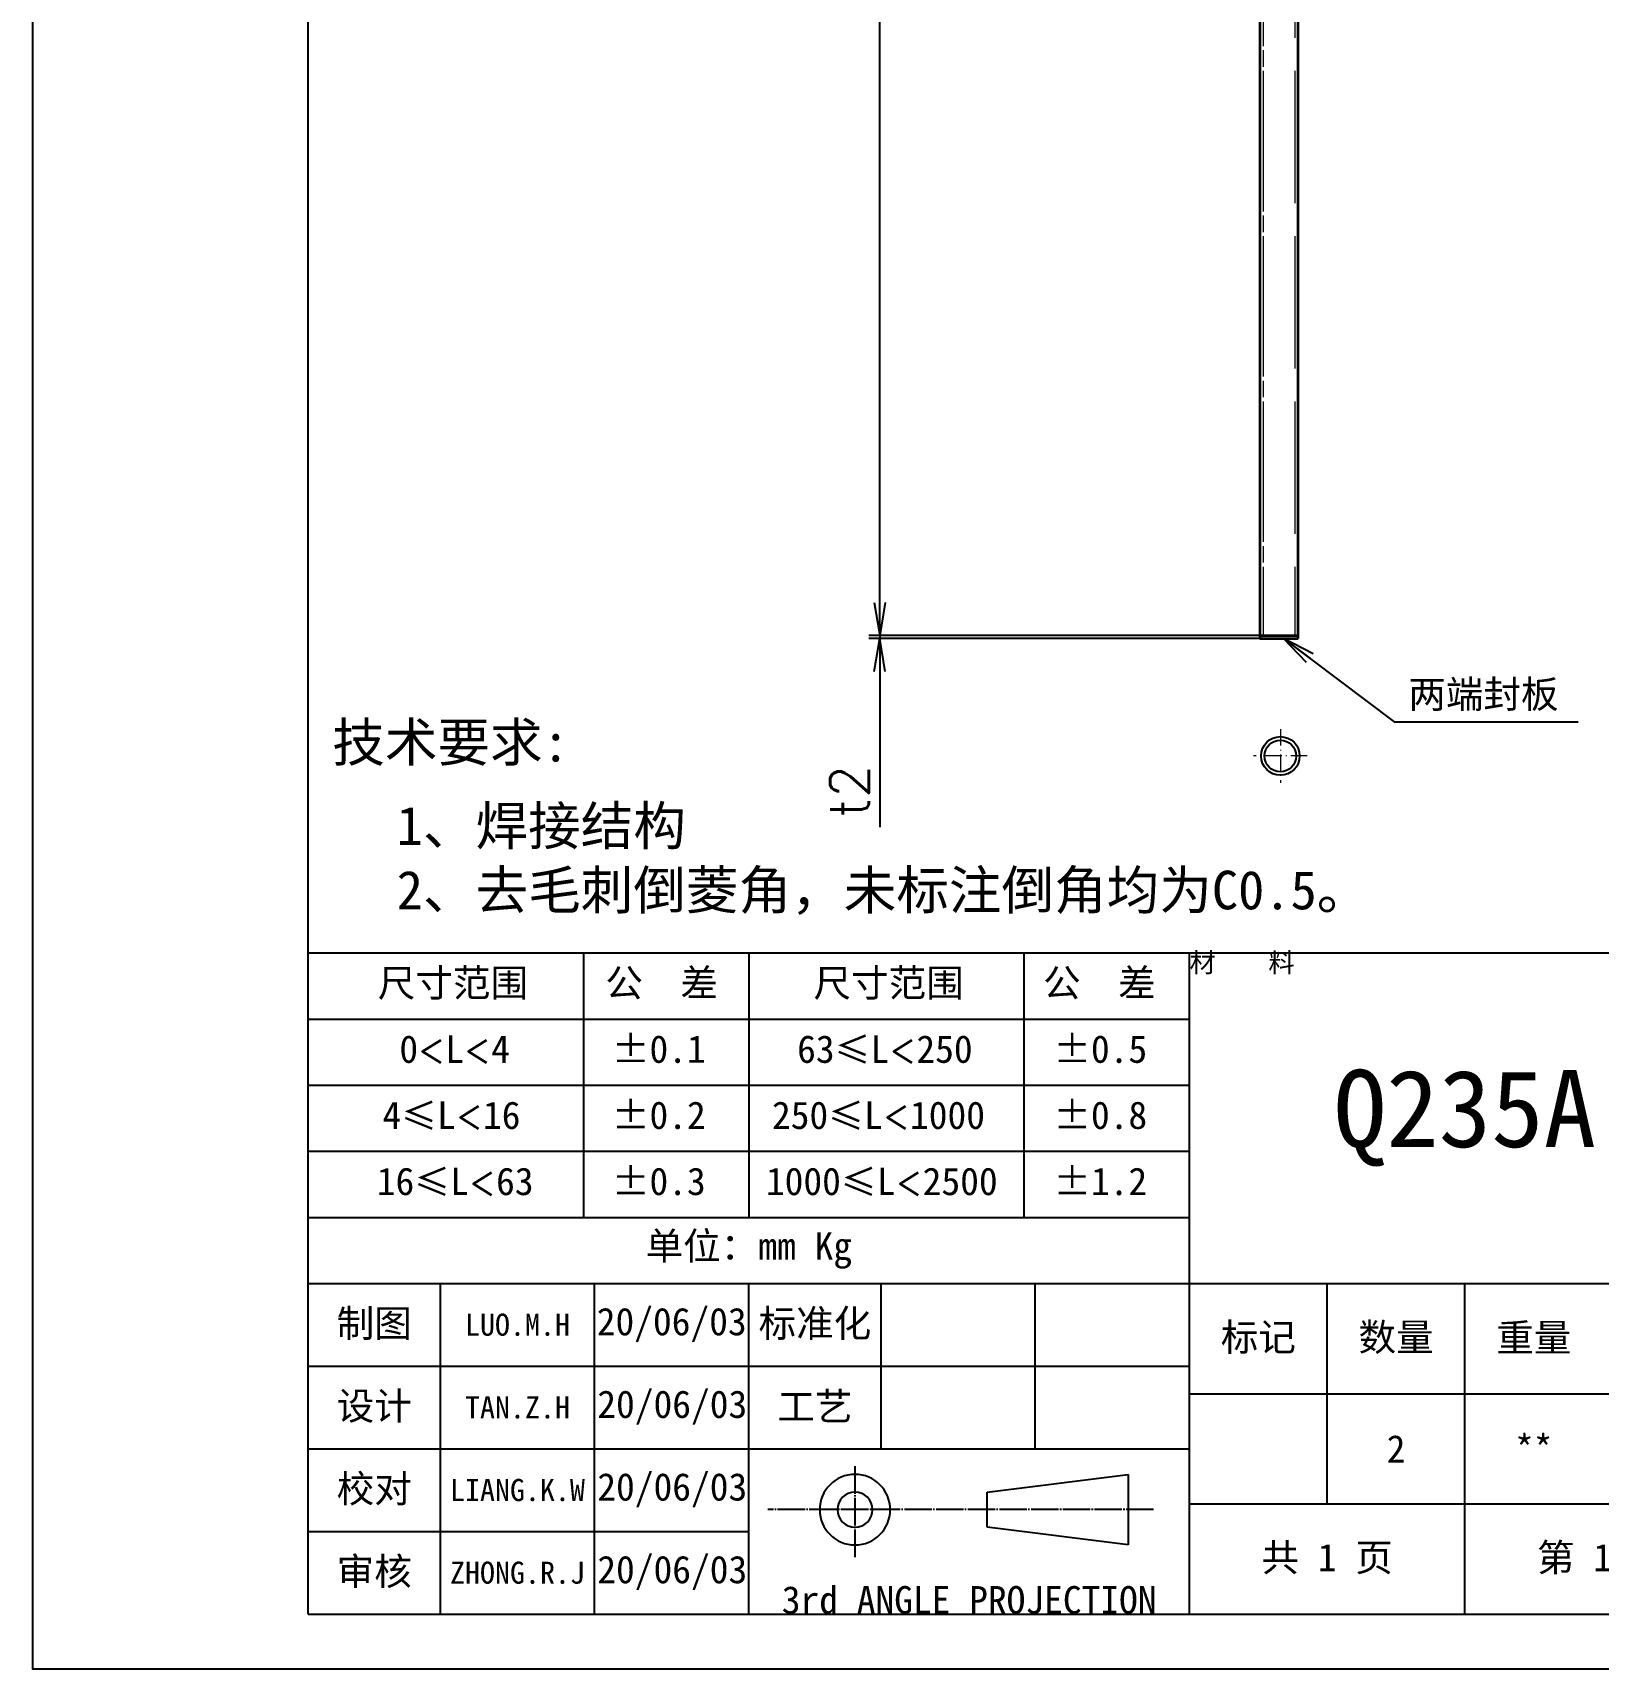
# Model space of a CAD drawing. Header units: millimetres. Extents: x -73083 to 81340, y -6859 to 6812.
# Drawn here: x 54574 to 55710, y -6850 to -5662 of the extents above; entities that cross this region are included whole.
import ezdxf

# ---------------------------------------------------------------- set-up
doc = ezdxf.new("R2010")
doc.units = ezdxf.units.MM
for name, pattern in [('AM_ISO02W050', [7.5, 6, -1.5]), ('AM_ISO08W050', [18, 12, -1.5, 3, -1.5]), ('CENTER-HOKUTO', [23, 20, -1, 1, -1]), ('DASHDOT', [18.5, 12, -3, 0.5, -3]), ('DASHED', [15, 12, -3])]:
    doc.linetypes.add(name, pattern=pattern)
for name, color, linetype in [('A4', 7, 'Continuous'), ('title_frame', 7, 'Continuous'), ('word_dim', 253, 'Continuous')]:
    doc.layers.add(name, color=color, linetype=linetype)
for name, color, linetype, lineweight in [('AM_7', 2, 'AM_ISO08W050', 25), ('AM_HID', 1, 'AM_ISO02W050', 25), ('SOLID LINE', 7, 'Continuous', 30)]:
    doc.layers.add(name, color=color, linetype=linetype, lineweight=lineweight)
doc.styles.get("Standard").update_dxf_attribs({"font": 'romans.shx', "bigfont": 'bigfont.shx'})
doc.dimstyles.new('1-8', dxfattribs={"dimscale": 8, "dimtxt": 3.5, "dimasz": 3, "dimexe": 1, "dimexo": 0, "dimgap": 1, "dimtad": 3, "dimdsep": 46, "dimtxsty": 'Standard', "dimblk1": 'OPEN', "dimblk2": 'OPEN', "dimsah": 1, "dimcen": 0, "dimclrd": 256, "dimclre": 256, "dimclrt": 3, "dimadec": 0, "dimazin": 0, "dimtfac": 1, "dimtmove": 0, "dimatfit": 3, "dimfxl": 0, "dimtolj": 1, "dimtzin": 0, "dimarcsym": 0})
doc.dimstyles.new('RS-1-8$7', dxfattribs={"dimscale": 8, "dimtxt": 3.5, "dimasz": 3, "dimexe": 1, "dimexo": 0, "dimgap": 1, "dimtad": 1, "dimdsep": 46, "dimtxsty": 'Standard', "dimblk1": 'OPEN', "dimblk2": 'OPEN', "dimsah": 1, "dimcen": 0, "dimclrd": 256, "dimclre": 256, "dimclrt": 3, "dimazin": 2, "dimtfac": 1, "dimtmove": 0, "dimatfit": 3, "dimldrblk": 'OPEN', "dimfxl": 0, "dimtolj": 1, "dimlwd": 25, "dimlwe": 25, "dimarcsym": 0})

# ---------------------------------------------------------------- blocks, each defined once
blk = doc.blocks.new('_Open')
at = {"color": 0, "lineweight": -2}
for p, q in [((-1, 0.167), (0, 0)), ((-1, -0.167), (0, 0)), ((0, 0), (-1, 0))]:
    blk.add_line(p, q, dxfattribs=at)
blk = doc.blocks.new('*D637')
at = {"layer": 'DEFPOINTS', "color": 0, "linetype": 'Continuous'}
for p in [(55188.6, -4849.9), (55464.5, -4849.9), (55464.5, -6099.9)]:
    blk.add_point(p, dxfattribs=at)
at = {"layer": 'word_dim', "linetype": 'Continuous', "lineweight": -2}
for p, q in [((55464.5, -4849.9), (55180.6, -4849.9)), ((55188.6, -6075.9), (55188.6, -4873.9)), ((55464.5, -6099.9), (55180.6, -6099.9))]:
    blk.add_line(p, q, dxfattribs=at)
at = {"layer": 'word_dim', "linetype": 'Continuous', "lineweight": -2, "xscale": 24, "yscale": 24, "zscale": 24}
for p, rotation in [((55188.6, -4849.9), 90), ((55188.6, -6099.9), 270)]:
    blk.add_blockref('_Open', p, dxfattribs=dict(at, rotation=rotation))
at = {"layer": 'word_dim', "color": 3, "linetype": 'Continuous', "insert": (55166.6, -5474.9), "char_height": 28, "attachment_point": 5, "rotation": 90}
blk.add_mtext('\\A1;1250', dxfattribs=at)
blk = doc.blocks.new('*D639')
at = {"layer": 'DEFPOINTS', "color": 0, "linetype": 'Continuous'}
for p in [(55188.6, -6099.9), (55464.6, -6099.9), (55464.6, -6101.9)]:
    blk.add_point(p, dxfattribs=at)
at = {"layer": 'word_dim', "linetype": 'Continuous', "lineweight": -2}
for p, q in [((55188.6, -6075.9), (55188.6, -6051.9)), ((55464.6, -6099.9), (55180.6, -6099.9)), ((55464.6, -6101.9), (55180.6, -6101.9)), ((55188.6, -6099.9), (55188.6, -6101.9)), ((55188.6, -6125.9), (55188.6, -6238.9))]:
    blk.add_line(p, q, dxfattribs=at)
at = {"layer": 'word_dim', "linetype": 'Continuous', "lineweight": -2, "xscale": 24, "yscale": 24, "zscale": 24}
for p, rotation in [((55188.6, -6099.9), 270), ((55188.6, -6101.9), 90)]:
    blk.add_blockref('_Open', p, dxfattribs=dict(at, rotation=rotation))
at = {"layer": 'word_dim', "color": 3, "linetype": 'Continuous', "insert": (55166.6, -6212.9), "char_height": 28, "attachment_point": 5, "rotation": 90}
blk.add_mtext('\\A1;t2', dxfattribs=at)

msp = doc.modelspace()

# ---------------------------------------------------------------- linework, layer by layer
at = {"color": 7, "lineweight": 35}
for p, q in [((55464.53195, -4847.88773), (55464.53195, -6101.88773)), ((55464.53195, -4849.88773), (55464.53195, -6099.88773)), ((55492.53195, -6101.88773), (55492.53195, -4847.88773)), ((55464.53195, -6099.88773), (55492.53195, -6099.88773)), ((55464.53195, -6101.88773), (55492.53195, -6101.88773))]:
    msp.add_line(p, q, dxfattribs=at)
at = {"color": 1, "linetype": 'DASHED', "lineweight": 13}
msp.add_line((55467.03195, -4849.88773), (55467.03195, -6099.88773), dxfattribs=at)
at = {"layer": 'A4', "linetype": 'Continuous'}
msp.add_lwpolyline([(54573.55525, -4474.23224), (56253.55525, -4474.23224), (56253.55525, -6850.23224), (54573.55525, -6850.23224)], close=True, dxfattribs=at)
at = {"layer": 'AM_7', "color": 2, "linetype": 'DASHDOT', "lineweight": 13}
for p, q in [((55479.53195, -6167.72611), (55479.53195, -6206.72611)), ((55499.03195, -6187.22611), (55460.03195, -6187.22611))]:
    msp.add_line(p, q, dxfattribs=at)
at = {"layer": 'AM_HID', "color": 1, "linetype": 'DASHED', "lineweight": 13, "ltscale": 8}
for p, q in [((55467.03195, -4849.88773), (55467.03195, -6099.88773)), ((55490.03195, -4849.88773), (55490.03195, -6099.88773))]:
    msp.add_line(p, q, dxfattribs=at)
at = {"layer": 'title_frame', "linetype": 'Continuous'}
for p, q in [((54773.55525, -6810.23224), (54773.55525, -4514.23224)), ((54773.55525, -6330.23224), (56213.55525, -6330.23224)), ((54773.55525, -6810.23224), (54773.55525, -6330.23224)), ((54973.55525, -6330.23224), (54973.55525, -6522.23224)), ((55093.55525, -6330.23224), (55093.55525, -6522.23224)), ((55293.55525, -6522.23224), (55293.55525, -6330.23224)), ((55413.55525, -6810.23224), (55413.55525, -6330.23224)), ((54773.55525, -6378.23224), (55413.55525, -6378.23224)), ((54773.55525, -6426.23224), (55413.55525, -6426.23224)), ((54773.55525, -6474.23224), (55413.55525, -6474.23224)), ((54773.55525, -6522.23224), (55413.55525, -6522.23224)), ((54773.55525, -6570.23224), (56213.55525, -6570.23224)), ((54869.55525, -6810.23224), (54869.55525, -6570.23224)), ((54869.55525, -6810.23224), (54869.55525, -6570.23224)), ((54981.55525, -6810.23224), (54981.55525, -6570.23224)), ((54981.55525, -6810.23224), (54981.55525, -6570.23224)), ((55093.55525, -6810.23224), (55093.55525, -6570.23224)), ((55093.55525, -6810.23224), (55093.55525, -6570.23224)), ((55189.55525, -6690.23224), (55189.55525, -6570.23224)), ((55301.55525, -6690.23224), (55301.55525, -6570.23224)), ((55513.55525, -6730.23224), (55513.55525, -6570.23224)), ((55613.55525, -6810.23224), (55613.55525, -6570.23224)), ((54773.55525, -6630.23224), (55413.55525, -6630.23224)), ((55413.55525, -6650.23224), (55813.55525, -6650.23224)), ((54773.55525, -6690.23224), (55413.55525, -6690.23224)), ((55413.55525, -6730.23224), (55813.55525, -6730.23224)), ((54773.55525, -6750.23224), (55093.55525, -6750.23224)), ((54773.55525, -6750.23224), (55093.55525, -6750.23224)), ((54773.55525, -6810.23224), (56213.55525, -6810.23224)), ((54773.55525, -6810.23224), (56213.55525, -6810.23224))]:
    msp.add_line(p, q, dxfattribs=at)
at = {"layer": 'title_frame', "color": 2, "linetype": 'CENTER-HOKUTO'}
for p, q in [((55170.63113, -6702.88489), (55170.63113, -6769.03529)), ((55387.47593, -6734.37289), (55107.41193, -6734.37289))]:
    msp.add_line(p, q, dxfattribs=at)
at = {"layer": 'title_frame', "color": 3, "linetype": 'Continuous'}
for p, q in [((55266.63113, -6721.57289), (55369.03113, -6708.77289)), ((55369.03113, -6708.77289), (55369.03113, -6759.97289)), ((55266.63113, -6747.17289), (55266.63113, -6721.57289)), ((55369.03113, -6759.97289), (55266.63113, -6747.17289))]:
    msp.add_line(p, q, dxfattribs=at)
for radius in [25.6, 12.8]:
    msp.add_arc((55170.63113, -6734.37289), radius, 0, 359.98938268, dxfattribs=at)
at = {"layer": 'word_dim'}
for radius in [14, 11.5]:
    msp.add_circle((55479.53195, -6187.22611), radius, dxfattribs=at)

# ---------------------------------------------------------------- texts
at = {"layer": 'SOLID LINE', "ltscale": 0.5}
for s, insert, char_height, width, attachment_point in [('\\pt168;{\\fSimHei|b0|i0|c134|p2;\\C3;技术要求:}', (54791.06325, -6163.27952), 28, 240.4842079, 1), ('\\pt168;{\\fSimHei|b0|i0|c134|p2;\\C3;\\P1、焊接结构\\P2、去毛刺倒菱角，未标注倒角均为C0.5。}', (54837.85784, -6177.20918), 28, 892.7274818, 1), ('{\\fSimHei|b0|i0|c134|p2;\\C3;材    料}', (55413.55525, -6330.23224), 14, 400, 1), ('\\pt120;{\\fSimHei|b0|i0|c134|p2;\\C3;尺寸范围}', (54824.11495, -6342.00074), 20, 362.4121507, 1), ('\\pt120;{\\fSimHei|b0|i0|c134|p2;\\C3;公  差}', (54989.34488, -6342.00074), 20, 362.4121507, 1), ('\\pt120;{\\fSimHei|b0|i0|c134|p2;\\C3;尺寸范围}', (55140.49457, -6342.00074), 20, 362.4121507, 1), ('\\pt120;{\\fSimHei|b0|i0|c134|p2;\\C3;公  差}', (55307.20374, -6342.00074), 20, 362.4121507, 1), ('\\pt120;{\\fSimHei|b0|i0|c134|p2;\\C3;0\\Fromans,bigfont|c134;\\H0.9583x;<\\fSimHei|b0|i0|c134|p2;\\H1.044x;L\\Fromans,bigfont|c134;\\H0.9583x;<\\fSimHei|b0|i0|c134|p2;\\H1.044x;4}', (54839.79951, -6390.00074), 20, 362.4121507, 1), ('\\pt120;{\\fSimHei|b0|i0|c134|p2;\\C3;%%P0.1}', (54994.21398, -6390.00074), 20, 362.4121507, 1), ('\\pt120;{\\fSimHei|b0|i0|c134|p2;\\C3;63\\H0.9583x;≤\\H1.044x;L\\Fromans,bigfont|c134;\\H0.9579x;<\\fSimHei|b0|i0|c134|p2;\\H1.044x;250}', (55128.6247, -6390.00074), 20, 362.4121507, 1), ('\\pt120;{\\fSimHei|b0|i0|c134|p2;\\C3;%%P0.5}', (55314.77659, -6390.00074), 20, 362.4121507, 1), ('\\pt336;{\\fSimHei|b0|i0|c134|p2;\\C3;Q235A}', (55613.55525, -6450.23224), 56, 400, 5), ('\\pt120;{\\fSimHei|b0|i0|c134|p2;\\C3;4\\H0.9583x;≤\\H1.043x;L\\Fromans,bigfont|c134;\\H0.9588x;<\\fSimHei|b0|i0|c134|p2;\\H1.043x;16}', (54827.52737, -6438.00074), 20, 362.4121507, 1), ('\\pt120;{\\fSimHei|b0|i0|c134|p2;\\C3;%%P0.2}', (54994.21398, -6438.00074), 20, 362.4121507, 1), ('\\pt120;{\\fSimHei|b0|i0|c134|p2;\\C3;250\\H0.9583x;≤\\H1.044x;L\\Fromans,bigfont|c134;\\H0.9579x;<\\fSimHei|b0|i0|c134|p2;\\H1.044x;1000}', (55110.36358, -6438.00074), 20, 362.4121507, 1), ('\\pt120;{\\fSimHei|b0|i0|c134|p2;\\C3;%%P0.8}', (55314.77659, -6438.00074), 20, 362.4121507, 1), ('\\pt120;{\\fSimHei|b0|i0|c134|p2;\\C3;16\\H0.9583x;≤\\H1.044x;L\\Fromans,bigfont|c134;\\H0.9579x;<\\fSimHei|b0|i0|c134|p2;\\H1.044x;63}', (54823.40699, -6486.00074), 20, 362.4121507, 1), ('\\pt120;{\\fSimHei|b0|i0|c134|p2;\\C3;%%P0.3}', (54994.21398, -6486.00074), 20, 362.4121507, 1), ('\\pt120;{\\fSimHei|b0|i0|c134|p2;\\C3;%%P1.2}', (55314.77659, -6486.00074), 20, 362.4121507, 1), ('\\pt120;{\\fSimHei|b0|i0|c134|p2;\\C3;单位：mm Kg}', (55093.55525, -6546.23224), 20, 640, 5), ('\\pt120;{\\fSimHei|b0|i0|c134|p2;\\C3;制图}', (54821.55525, -6600.23224), 20, 96, 5), ('\\pt60;{\\fSimHei|b0|i0|c134|p2;\\C3;制图}', (54821.55525, -6600.23224), 20, 96, 5), ('\\pt288;{\\fSimHei|b0|i0|c134|p2;\\H0.8x;\\C3;LUO.M.H}', (54925.55525, -6600.23224), 20, 112, 5), ('\\pt60;{\\fSimHei|b0|i0|c134|p2;\\C3;20/06/03}', (55037.55525, -6600.23224), 20, 112, 5), ('\\pt120;{\\fSimHei|b0|i0|c134|p2;\\C3;标准化}', (55141.55525, -6600.23224), 20, 96, 5), ('\\pt120;{\\fSimHei|b0|i0|c134|p2;\\C3;标记}', (55463.55525, -6610.23224), 20, 100, 5), ('\\pt120;{\\fSimHei|b0|i0|c134|p2;\\C3;数量}', (55563.55525, -6610.23224), 20, 100, 5), ('\\pt120;{\\fSimHei|b0|i0|c134|p2;\\C3;重量}', (55663.55525, -6610.23224), 20, 100, 5), ('\\pt120;{\\fSimHei|b0|i0|c134|p2;\\C3;设计}', (54821.55525, -6660.23224), 20, 96, 5), ('\\pt60;{\\fSimHei|b0|i0|c134|p2;\\C3;设计}', (54821.55525, -6660.23224), 20, 96, 5), ('\\pt288;{\\fSimHei|b0|i0|c134|p2;\\H0.8x;\\C3;TAN.Z.H}', (54925.55525, -6660.23224), 20, 112, 5), ('\\pt60;{\\fSimHei|b0|i0|c134|p2;\\C3;20/06/03}', (55037.96034, -6660.23224), 20, 111.1898286, 5), ('\\pt120;{\\fSimHei|b0|i0|c134|p2;\\C3;工艺}', (55141.55525, -6660.23224), 20, 96, 5), ('\\pt120;{\\fSimHei|b0|i0|c134|p2;\\C3;2}', (55563.55525, -6690.23224), 20, 100, 5), ('\\pt120;{\\fSimHei|b0|i0|c134|p2;\\C3;**}', (55663.55525, -6690.23224), 20, 100, 5), ('\\pt120;{\\fSimHei|b0|i0|c134|p2;\\C3;校对}', (54821.55525, -6720.23224), 20, 96, 5), ('\\pt60;{\\fSimHei|b0|i0|c134|p2;\\C3;校对}', (54821.55525, -6720.23224), 20, 96, 5), ('\\pt288;{\\fSimHei|b0|i0|c134|p2;\\H0.8x;\\C3;LIANG.K.W}', (54925.55525, -6720.23224), 20, 112, 5), ('\\pt60;{\\fSimHei|b0|i0|c134|p2;\\C3;20/06/03}', (55037.96034, -6720.23224), 20, 111.1898286, 5), ('\\pt120;{\\fSimHei|b0|i0|c134|p2;\\C3;共 1 页}', (55513.55525, -6770.23224), 20, 200, 5), ('\\pt120;{\\fSimHei|b0|i0|c134|p2;\\C3;第 1 页}', (55713.55525, -6770.23224), 20, 200, 5), ('\\pt120;{\\fSimHei|b0|i0|c134|p2;\\C3;审核}', (54821.55525, -6780.23224), 20, 96, 5), ('\\pt60;{\\fSimHei|b0|i0|c134|p2;\\C3;审核}', (54821.55525, -6780.23224), 20, 96, 5), ('\\pt60;{\\fSimHei|b0|i0|c134|p2;\\C3;20/06/03}', (55037.96034, -6780.23224), 20, 111.1898286, 5), ('\\pt288;{\\fSimHei|b0|i0|c134|p2;\\H0.8x;\\C3;ZHONG.R.J}', (54925.55525, -6780.23224), 20, 112, 5), ('{\\fSimHei|b0|i0|c134|p2;\\C3;3rd ANGLE PROJECTION}', (55253.55525, -6810.23224), 20, 320, 8)]:
    msp.add_mtext(s, dxfattribs=dict(at, insert=insert, char_height=char_height, width=width, attachment_point=attachment_point))
at = {"layer": 'SOLID LINE', "ltscale": 0.5, "insert": (55105.974, -6486.00074), "char_height": 20, "width": 362.4121507, "attachment_point": 1, "line_spacing_factor": 0.72}
msp.add_mtext('\\pt120;{\\fSimHei|b0|i0|c134|p2;\\C3;1000\\H0.9583x;≤\\H1.044x;L\\Fromans,bigfont|c134;\\H0.9579x;<\\fSimHei|b0|i0|c134|p2;\\H1.044x;2500}', dxfattribs=at)
at = {"layer": 'word_dim', "color": 3, "linetype": 'Continuous', "insert": (55572.39664, -6132.37739), "char_height": 20, "width": 146.4691829, "attachment_point": 1}
msp.add_mtext('{\\fSimSun|b0|i0|c134|p2;两端封板}', dxfattribs=at)

# ---------------------------------------------------------------- dimensions: what is measured, and where the dimension line sits
at = {"layer": 'word_dim', "linetype": 'Continuous'}
dim = msp.add_linear_dim(base=(55188.62516, -4849.88773), p1=(55464.53195, -6099.88773), p2=(55464.53195, -4849.88773), angle=90, dimstyle='1-8', dxfattribs=at)
dim.commit()
dim.dimension.update_dxf_attribs({"geometry": '*D637', "text_midpoint": (55166.62516, -5474.88773)})
dim = msp.add_linear_dim(base=(55188.62516, -6099.88773), p1=(55464.63154, -6101.88773), p2=(55464.63154, -6099.88773), angle=90, text='t<>', dimstyle='1-8', dxfattribs=at)
dim.commit()
dim.dimension.update_dxf_attribs({"geometry": '*D639', "text_midpoint": (55188.62516, -6212.88773), "dimtype": 160})

# ---------------------------------------------------------------- leaders
at = {"layer": 'word_dim', "color": 3, "linetype": 'Continuous'}
msp.add_leader([(55481.77748, -6101.88773), (55562.23153, -6162.3907), (55695.78326, -6162.3907)], dimstyle='RS-1-8$7', override={"dimgap": 1, "dimtad": 0}, dxfattribs=at)

doc.saveas('drawing.dxf')
